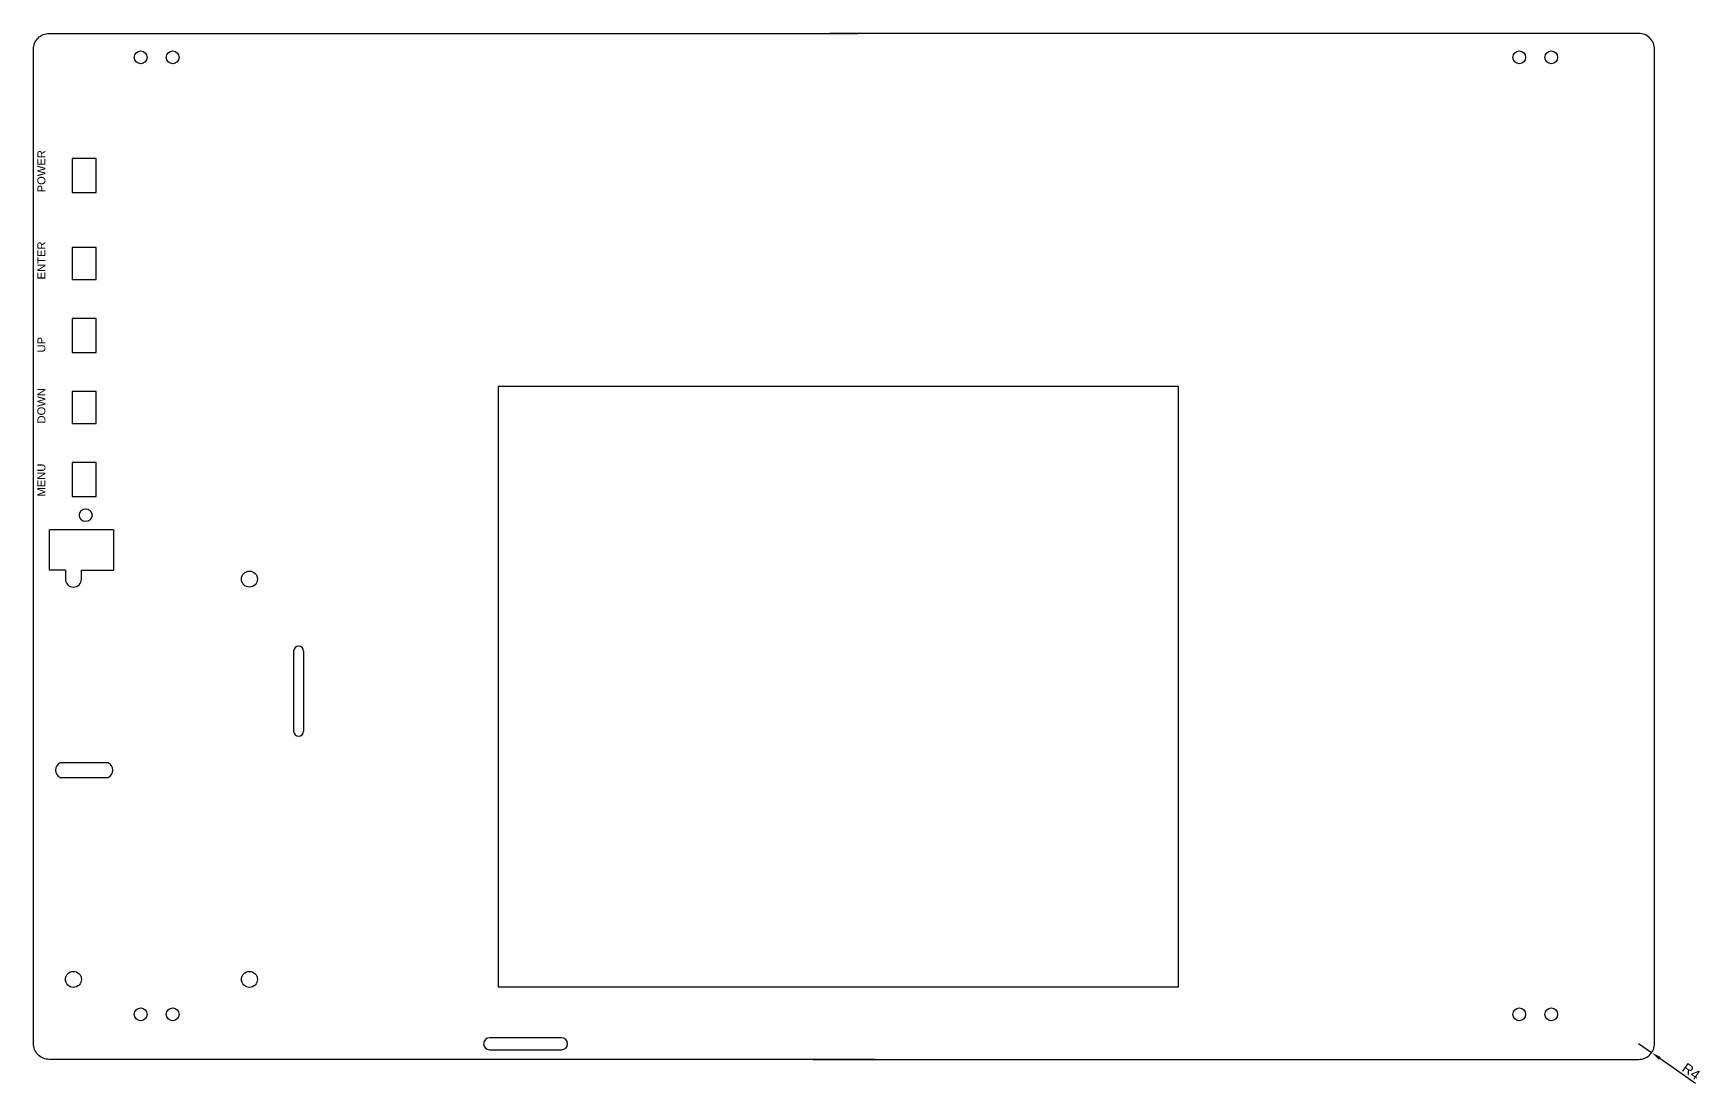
# Model space of a CAD drawing. Header units: millimetres. Extents: x -1635 to 5442, y -1125 to 1353.
# Drawn here: x 2811.2 to 3228.1, y 288.5 to 550.9 of the extents above; entities that cross this region are included whole.
import ezdxf

# ---------------------------------------------------------------- set-up
doc = ezdxf.new("R2010")
doc.units = ezdxf.units.MM
doc.styles.get("Standard").update_dxf_attribs({"font": 'arial.ttf'})
doc.dimstyles.new('ISO-25', dxfattribs={"dimtxt": 2.5, "dimasz": 2.5, "dimexe": 1.25, "dimexo": 0.625, "dimtad": 1, "dimtxsty": 'Standard', "dimcen": 2.5, "dimadec": 0, "dimazin": 0, "dimtfac": 1, "dimtmove": 0, "dimatfit": 3, "dimfxl": 1, "dimarcsym": 0})

# ---------------------------------------------------------------- blocks, each defined once
blk = doc.blocks.new('*D13')
at = {"color": 0, "lineweight": -2, "transparency": 16777216}
for p, q in [((3212.33, 298.5), (3215.6, 296.19)), ((3226.56, 288.45), (3217.64, 294.75))]:
    blk.add_line(p, q, dxfattribs=at)
at = {"color": 0, "transparency": 16777216}
blk.add_solid([(3217.88, 295.09), (3217.4, 294.41), (3215.6, 296.19)], dxfattribs=at)
at = {"layer": 'Defpoints', "color": 0, "transparency": 16777216}
for p in [(3212.33, 298.5), (3215.6, 296.19)]:
    blk.add_point(p, dxfattribs=at)
at = {"color": 0, "transparency": 16777216, "insert": (3225.49, 291.5), "char_height": 2.5, "attachment_point": 5, "rotation": 324.7656}
blk.add_mtext('R4', dxfattribs=at)

msp = doc.modelspace()

# ---------------------------------------------------------------- linework, layer by layer
for p, q in [((2831.198, 426.778), (2815.198, 426.778)), ((2815.198, 416.778), (2815.198, 426.778)), ((2831.198, 426.778), (2831.198, 416.778)), ((2819.198, 416.778), (2815.198, 416.778)), ((2819.198, 416.778), (2819.198, 414.501)), ((2823.198, 414.501), (2823.198, 416.778)), ((2823.198, 416.778), (2831.198, 416.778)), ((2876.233, 396.501), (2876.233, 376.501)), ((2878.733, 396.501), (2878.733, 376.501))]:
    msp.add_line(p, q)
for points in [[(3021.435, 294.502), (2815.198, 294.502, -0.4142136), (2811.198, 298.502), (2811.198, 546.852, -0.4142136), (2815.198, 550.852), (2845.013, 550.852), (3017.263, 550.852)], [(3006.091, 294.502), (3212.328, 294.502, 0.4142136), (3216.328, 298.502), (3216.328, 546.852, 0.4142136), (3212.328, 550.852), (3182.513, 550.852), (3010.263, 550.852)]]:
    msp.add_lwpolyline(points, format="xyb")
for points in [[(2826.898, 519.628), (2820.898, 519.628), (2820.898, 515.378), (2820.898, 511.128), (2826.898, 511.128)], [(2820.898, 497.378), (2820.898, 493.378), (2820.898, 489.378), (2826.898, 489.378), (2826.898, 497.378)], [(2826.898, 479.628), (2820.898, 479.628), (2820.898, 475.378), (2820.898, 471.128), (2826.898, 471.128)], [(2820.898, 461.378), (2820.898, 457.378), (2820.898, 453.378), (2826.898, 453.378), (2826.898, 461.378)], [(2927.338, 462.622), (2927.338, 312.622), (3097.338, 312.622), (3097.338, 387.622), (3097.338, 462.622)], [(2826.898, 443.628), (2820.898, 443.628), (2820.898, 439.378), (2820.898, 435.128), (2826.898, 435.128)]]:
    msp.add_lwpolyline(points, close=True)
for points in [[(2829.898, 364.968, 0.645754), (2829.898, 368.614), (2817.898, 368.614, 0.6457501), (2817.898, 364.968)], [(2925.213, 299.909, 1), (2925.213, 296.909), (2943.213, 296.909, 1), (2943.213, 299.909)]]:
    msp.add_lwpolyline(points, format="xyb", close=True)
for centre, radius in [((2838.013, 544.852), 1.6), ((2838.013, 544.852), 1.6), ((2846.013, 544.852), 1.6), ((2846.013, 544.852), 1.6), ((3182.513, 544.852), 1.6), ((3182.513, 544.852), 1.6), ((3190.513, 544.852), 1.6), ((3190.513, 544.852), 1.6), ((2824.288, 430.478), 1.6), ((2865.198, 414.501), 2), ((2821.198, 314.501), 2), ((2865.198, 314.501), 2), ((2838.013, 305.752), 1.6), ((2838.013, 305.752), 1.6), ((2846.013, 305.752), 1.6), ((2846.013, 305.752), 1.6), ((3182.513, 305.752), 1.6), ((3182.513, 305.752), 1.6), ((3190.513, 305.752), 1.6), ((3190.513, 305.752), 1.6)]:
    msp.add_circle(centre, radius)
for centre, radius, start, end in [((2821.198, 414.501), 2, 180, 0), ((2877.483, 396.501), 1.25, 0, 180), ((2877.483, 376.501), 1.25, 180, 0)]:
    msp.add_arc(centre, radius, start, end)

# ---------------------------------------------------------------- texts
for s, p in [('POWER', (2814.198, 511.128)), ('ENTER', (2814.198, 489.378)), ('UP', (2814.198, 471.128)), ('DOWN', (2814.198, 453.378)), ('MENU', (2814.198, 435.128))]:
    msp.add_text(s, height=2, rotation=90).set_placement(p)

# ---------------------------------------------------------------- dimensions: what is measured, and where the dimension line sits
dim = msp.add_radius_dim(center=(3212.328, 298.502), mpoint=(3215.595, 296.195), dimstyle='ISO-25')
dim.commit()
dim.dimension.update_dxf_attribs({"geometry": '*D13', "text_midpoint": (3224.406, 289.971), "dimtype": 164})

doc.saveas('drawing.dxf')
